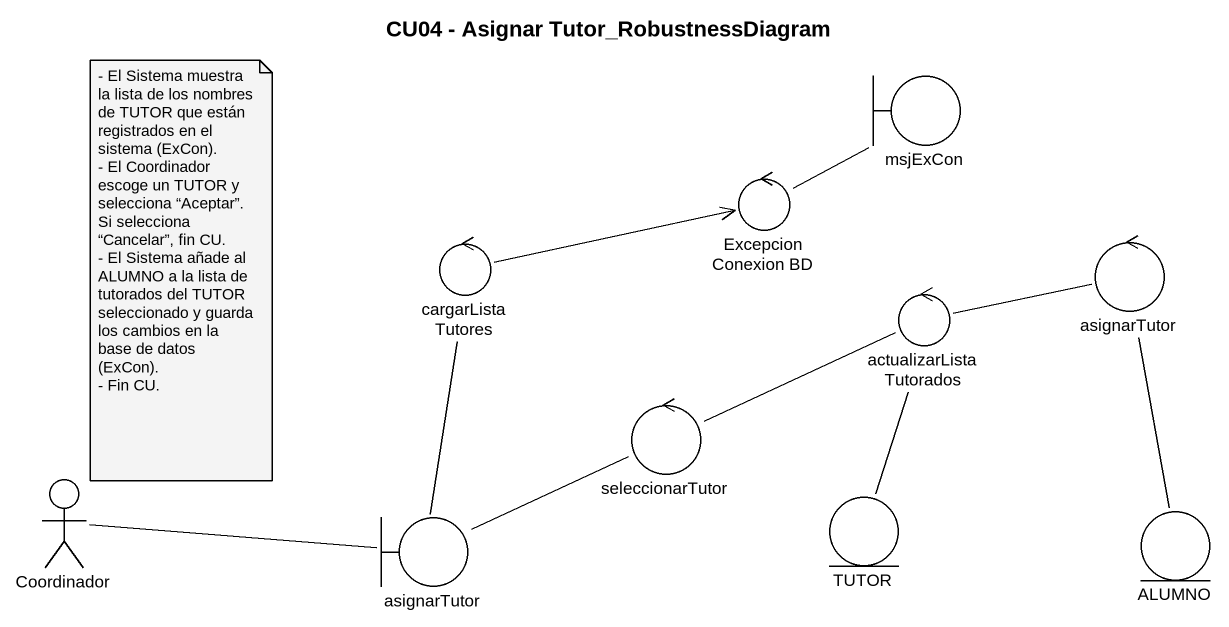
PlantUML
@startuml
title CU04 - Asignar Tutor_RobustnessDiagram
boundary msjExCon
control "Excepcion Conexion BD" as Excepcion_Conexion_BD
control cargarListaTutores
control asignarTutor
control actualizarListaTutorados
control seleccionarTutor
actor Coordinador
entity TUTOR
boundary "asignarTutor" as asignarTutor_2
entity ALUMNO
Excepcion_Conexion_BD -up- msjExCon
Excepcion_Conexion_BD <-left- cargarListaTutores
cargarListaTutores -- asignarTutor_2
asignarTutor -- ALUMNO
actualizarListaTutorados -right- asignarTutor
actualizarListaTutorados -left- seleccionarTutor
actualizarListaTutorados -- TUTOR
Coordinador -right- asignarTutor_2
asignarTutor_2 -right- seleccionarTutor
note as N1
  - El Sistema muestra la lista de los nombres de TUTOR que están registrados en el sistema (ExCon).
  - El Coordinador escoge un TUTOR y selecciona “Aceptar”. Si selecciona “Cancelar”, fin CU.
  - El Sistema añade al ALUMNO a la lista de tutorados del TUTOR seleccionado y guarda los cambios en la base de datos (ExCon).
  - Fin CU.
end note
@enduml
